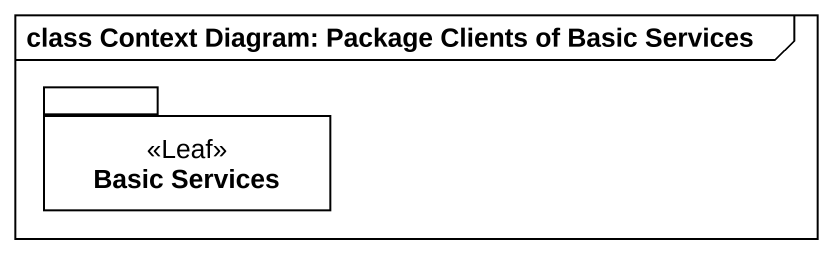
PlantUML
@startuml
mainframe class Context Diagram: Package Clients of Basic Services
package "Basic Services" as Basic_Services <<Leaf>> {
}
@enduml
